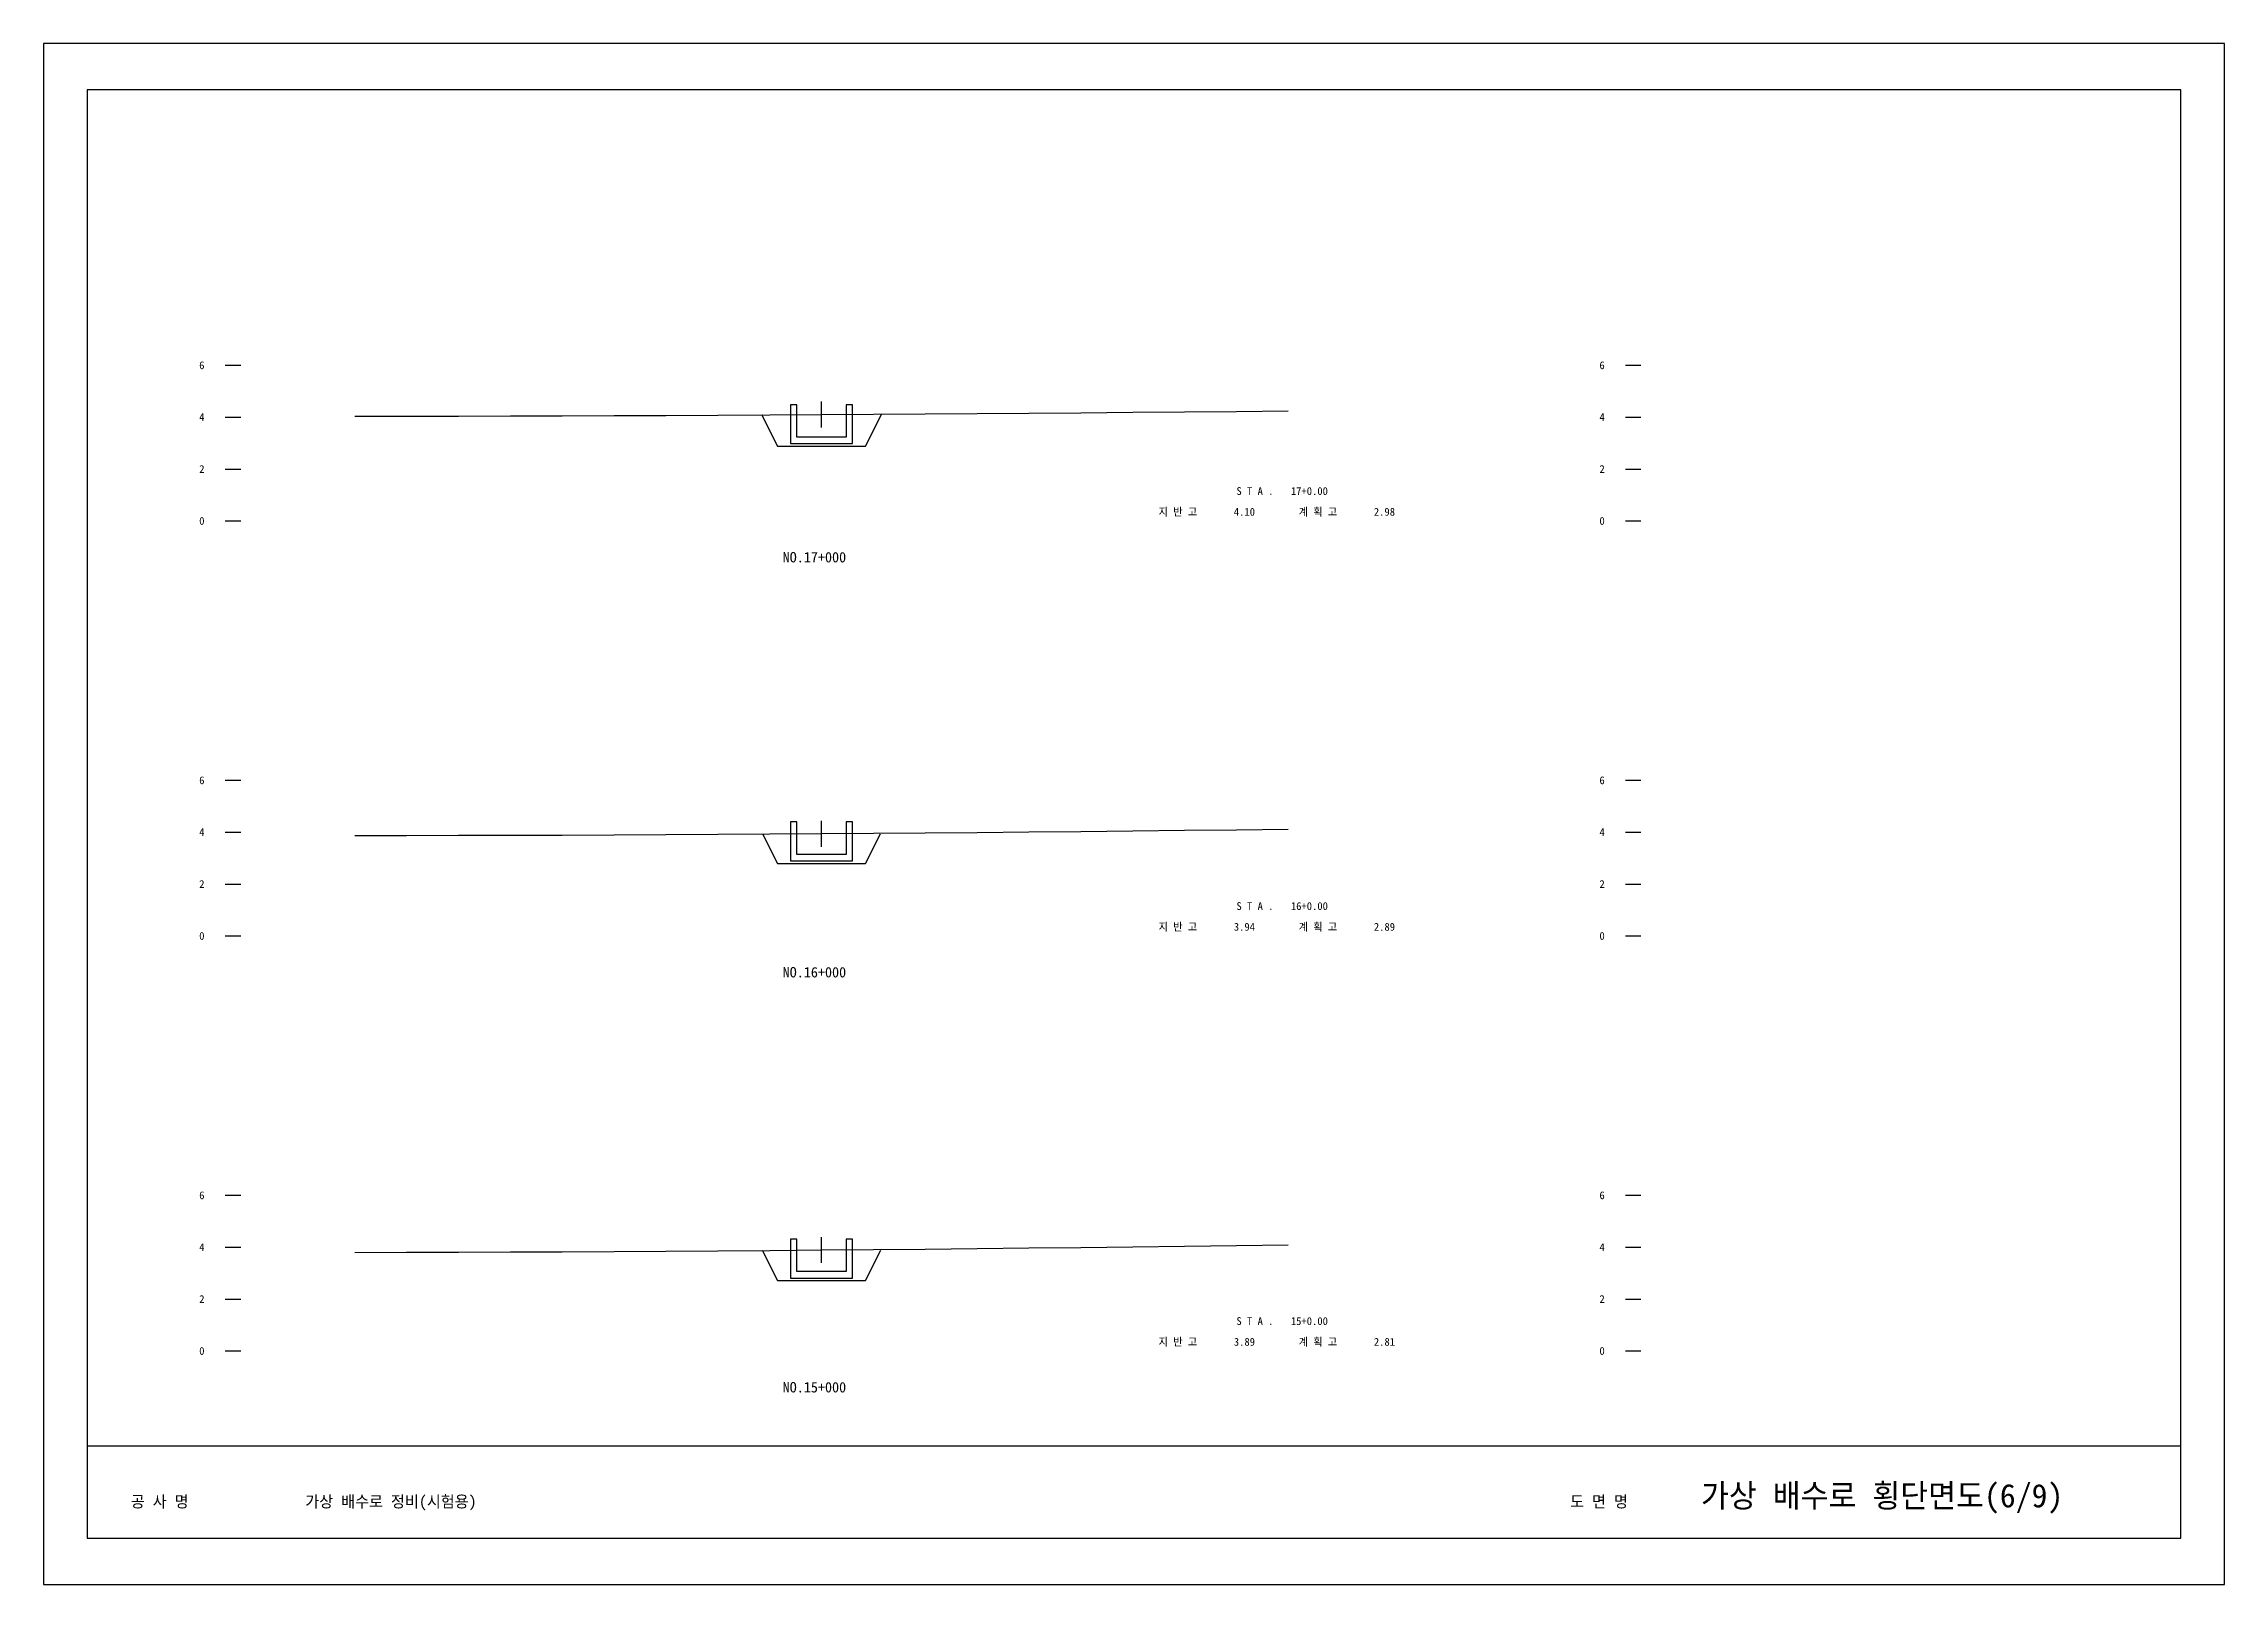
# Model space of a CAD drawing. Header units: millimetres. Extents: x 20000 to 30844, y 0 to 659.
# Drawn here: x 30475 to 30559.1, y 0 to 59.4 of the extents above; entities that cross this region are included whole.
import ezdxf

# ---------------------------------------------------------------- set-up
doc = ezdxf.new("R2010")
doc.units = ezdxf.units.MM
for name, color, linetype in [('dt1', 7, 'Continuous'), ('FORM', 7, 'Continuous'), ('GROUND', 3, 'Continuous'), ('STATION', 2, 'Continuous'), ('TICK', 1, 'Continuous'), ('계획선', 5, 'Continuous'), ('구조물', 4, 'Continuous')]:
    doc.layers.add(name, color=color, linetype=linetype)

msp = doc.modelspace()

# ---------------------------------------------------------------- linework, layer by layer
at = {"layer": 'dt1'}
for p, q in [((30482, 47), (30482.6, 47)), ((30536, 47), (30536.6, 47)), ((30482, 45), (30482.6, 45)), ((30536, 45), (30536.6, 45)), ((30482, 43), (30482.6, 43)), ((30536, 43), (30536.6, 43)), ((30482, 41), (30482.6, 41)), ((30536, 41), (30536.6, 41)), ((30482, 31), (30482.6, 31)), ((30536, 31), (30536.6, 31)), ((30482, 29), (30482.6, 29)), ((30536, 29), (30536.6, 29)), ((30482, 27), (30482.6, 27)), ((30536, 27), (30536.6, 27)), ((30482, 25), (30482.6, 25)), ((30536, 25), (30536.6, 25)), ((30482, 15), (30482.6, 15)), ((30536, 15), (30536.6, 15)), ((30482, 13), (30482.6, 13)), ((30536, 13), (30536.6, 13)), ((30482, 11), (30482.6, 11)), ((30536, 11), (30536.6, 11)), ((30482, 9), (30482.6, 9)), ((30536, 9), (30536.6, 9))]:
    msp.add_line(p, q, dxfattribs=at)
at = {"layer": 'FORM'}
msp.add_line((30476.682, 5.346), (30557.418, 5.346), dxfattribs=at)
for points in [[(30475, 0), (30559.1, 0), (30559.1, 59.4), (30475, 59.4)], [(30476.682, 1.782), (30557.418, 1.782), (30557.418, 57.618), (30476.682, 57.618)]]:
    msp.add_lwpolyline(points, close=True, dxfattribs=at)
at = {"layer": 'GROUND'}
for points in [[(30487, 45.038), (30489, 45.04), (30491, 45.043), (30493, 45.048), (30495, 45.053), (30497, 45.06), (30499, 45.069), (30501, 45.078), (30503, 45.089), (30505, 45.1), (30507, 45.113), (30509, 45.126), (30511, 45.141), (30513, 45.156), (30515, 45.172), (30517, 45.188), (30519, 45.205), (30521, 45.222), (30523, 45.239)], [(30487, 28.873), (30489, 28.875), (30491, 28.878), (30493, 28.883), (30495, 28.89), (30497, 28.898), (30499, 28.907), (30501, 28.918), (30503, 28.93), (30505, 28.944), (30507, 28.959), (30509, 28.975), (30511, 28.992), (30513, 29.011), (30515, 29.03), (30517, 29.05), (30519, 29.072), (30521, 29.093), (30523, 29.116)], [(30487, 12.8), (30489, 12.804), (30491, 12.809), (30493, 12.816), (30495, 12.825), (30497, 12.835), (30499, 12.847), (30501, 12.86), (30503, 12.875), (30505, 12.891), (30507, 12.908), (30509, 12.927), (30511, 12.948), (30513, 12.969), (30515, 12.991), (30517, 13.015), (30519, 13.04), (30521, 13.065), (30523, 13.091)]]:
    msp.add_lwpolyline(points, dxfattribs=at)
at = {"layer": 'TICK'}
for p, q in [((30505, 44.6), (30505, 45.6)), ((30505, 28.44), (30505, 29.44)), ((30505, 12.39), (30505, 13.39))]:
    msp.add_line(p, q, dxfattribs=at)
at = {"layer": '계획선'}
for points in [[(30502.689, 45.1), (30503.3, 43.878), (30506.7, 43.878), (30507.311, 45.1)], [(30502.727, 28.94), (30503.3, 27.794), (30506.7, 27.794), (30507.273, 28.94)], [(30502.71, 12.89), (30503.3, 11.71), (30506.7, 11.71), (30507.29, 12.89)]]:
    msp.add_lwpolyline(points, dxfattribs=at)
at = {"layer": '구조물'}
for points in [[(30503.8, 43.978), (30506.2, 43.978), (30506.2, 45.478), (30505.95, 45.478), (30505.95, 44.228), (30504.05, 44.228), (30504.05, 45.478), (30503.8, 45.478)], [(30503.8, 27.894), (30506.2, 27.894), (30506.2, 29.394), (30505.95, 29.394), (30505.95, 28.144), (30504.05, 28.144), (30504.05, 29.394), (30503.8, 29.394)], [(30503.8, 11.81), (30506.2, 11.81), (30506.2, 13.31), (30505.95, 13.31), (30505.95, 12.06), (30504.05, 12.06), (30504.05, 13.31), (30503.8, 13.31)]]:
    msp.add_lwpolyline(points, close=True, dxfattribs=at)

# ---------------------------------------------------------------- texts
for s, p in [('S T A .', (30521, 42)), ('17+0.00', (30523.1, 42)), ('지 반 고', (30518, 41.2)), ('4.10', (30520.9, 41.2)), ('계 획 고', (30523.4, 41.2)), ('2.98', (30526.3, 41.2)), ('S T A .', (30521, 26)), ('16+0.00', (30523.1, 26)), ('지 반 고', (30518, 25.2)), ('3.94', (30520.9, 25.2)), ('계 획 고', (30523.4, 25.2)), ('2.89', (30526.3, 25.2)), ('S T A .', (30521, 10)), ('15+0.00', (30523.1, 10)), ('지 반 고', (30518, 9.2)), ('3.89', (30520.9, 9.2)), ('계 획 고', (30523.4, 9.2)), ('2.81', (30526.3, 9.2))]:
    msp.add_text(s, height=0.3).set_placement(p)
at = {"layer": 'dt1'}
for s, p in [('6', (30481, 46.85)), ('6', (30535, 46.85)), ('4', (30481, 44.85)), ('4', (30535, 44.85)), ('2', (30481, 42.85)), ('2', (30535, 42.85)), ('0', (30481, 40.85)), ('0', (30535, 40.85)), ('6', (30481, 30.85)), ('6', (30535, 30.85)), ('4', (30481, 28.85)), ('4', (30535, 28.85)), ('2', (30481, 26.85)), ('2', (30535, 26.85)), ('0', (30481, 24.85)), ('0', (30535, 24.85)), ('6', (30481, 14.85)), ('6', (30535, 14.85)), ('4', (30481, 12.85)), ('4', (30535, 12.85)), ('2', (30481, 10.85)), ('2', (30535, 10.85)), ('0', (30481, 8.85)), ('0', (30535, 8.85))]:
    msp.add_text(s, height=0.3, dxfattribs=at).set_placement(p)
at = {"layer": 'FORM'}
for s, height, p in [('공 사 명', 0.45, (30478.364, 2.97)), ('가상 배수로 정비(시험용)', 0.45, (30485.092, 2.97)), ('도 면 명', 0.45, (30533.87, 2.97)), ('가상 배수로 횡단면도(6/9)', 0.9, (30538.916, 2.97))]:
    msp.add_text(s, height=height, dxfattribs=at).set_placement(p)
at = {"layer": 'STATION'}
for s, p in [('NO.17+000', (30503.5, 39.4)), ('NO.16+000', (30503.5, 23.4)), ('NO.15+000', (30503.5, 7.4))]:
    msp.add_text(s, height=0.4, dxfattribs=at).set_placement(p)

doc.saveas('drawing.dxf')
